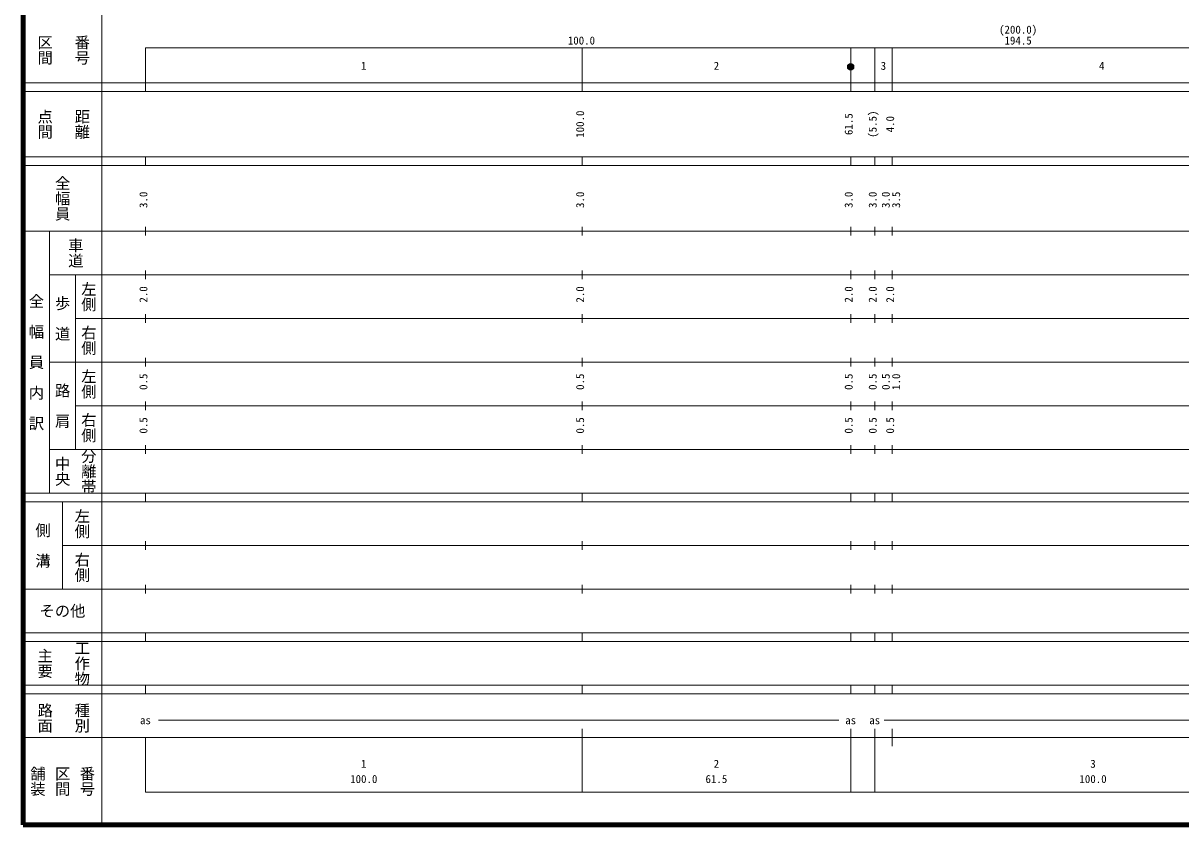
# Model space of a CAD drawing. Units: millimetres on the paper, enlarged 1000 times. Extents: x 40000 to 680000, y 20000 to 380000.
# Drawn here: x 40000 to 305110, y 20000 to 203642 of the extents above; entities that cross this region are included whole.
import ezdxf
from ezdxf.enums import TextEntityAlignment as Align

# ---------------------------------------------------------------- set-up
doc = ezdxf.new("R2010")
doc.units = ezdxf.units.MM
doc.header["$LTSCALE"] = 1000
doc.header["$PDMODE"] = 32
doc.header["$PDSIZE"] = 500
doc.layers.add('M-TTL', color=2, linetype='Continuous', lineweight=140)
doc.layers.add('M-TTL-BAND', color=7, linetype='Continuous', lineweight=13)
doc.styles.add('@ＭＳ ゴシック', font='')
doc.styles.add('ＭＳ ゴシック', font='')
doc.styles.get('@ＭＳ ゴシック').set_extended_font_data('@MS Gothic')
doc.styles.get('ＭＳ ゴシック').set_extended_font_data('MS Gothic')

msp = doc.modelspace()

# ---------------------------------------------------------------- linework, layer by layer
at = {"layer": 'M-TTL'}
for p, q in [((40000, 380000), (40000, 20000)), ((40000, 20000), (680000, 20000))]:
    msp.add_line(p, q, dxfattribs=at)
at = {"layer": 'M-TTL-BAND'}
for p, q in [((58000, 370000), (58000, 20000)), ((68000, 198000), (579000, 198000)), ((68000, 198000), (68000, 188000)), ((168000, 188000), (168000, 198000)), ((229500, 188000), (229500, 198000)), ((235000, 188000), (235000, 198000)), ((239000, 188000), (239000, 198000)), ((40000, 190000), (579000, 190000)), ((40000, 188000), (579000, 188000)), ((40000, 173000), (579000, 173000)), ((68000, 171000), (68000, 173000)), ((168000, 171000), (168000, 173000)), ((229500, 171000), (229500, 173000)), ((235000, 171000), (235000, 173000)), ((239000, 171000), (239000, 173000)), ((40000, 171000), (579000, 171000)), ((68000, 155000), (68000, 157000)), ((168000, 155000), (168000, 157000)), ((229500, 155000), (229500, 157000)), ((235000, 155000), (235000, 157000)), ((239000, 155000), (239000, 157000)), ((40000, 156000), (579000, 156000)), ((46000, 96000), (46000, 156000)), ((46000, 146000), (579000, 146000)), ((52000, 146000), (52000, 106000)), ((68000, 145000), (68000, 147000)), ((168000, 145000), (168000, 147000)), ((229500, 145000), (229500, 147000)), ((235000, 145000), (235000, 147000)), ((239000, 145000), (239000, 147000)), ((52000, 136000), (579000, 136000)), ((68000, 135000), (68000, 137000)), ((168000, 135000), (168000, 137000)), ((229500, 135000), (229500, 137000)), ((235000, 135000), (235000, 137000)), ((239000, 135000), (239000, 137000)), ((46000, 126000), (579000, 126000)), ((68000, 125000), (68000, 127000)), ((168000, 125000), (168000, 127000)), ((229500, 125000), (229500, 127000)), ((235000, 125000), (235000, 127000)), ((239000, 125000), (239000, 127000)), ((68000, 115000), (68000, 117000)), ((168000, 115000), (168000, 117000)), ((229500, 115000), (229500, 117000)), ((235000, 115000), (235000, 117000)), ((239000, 115000), (239000, 117000)), ((52000, 116000), (579000, 116000)), ((68000, 105000), (68000, 107000)), ((168000, 105000), (168000, 107000)), ((229500, 105000), (229500, 107000)), ((235000, 105000), (235000, 107000)), ((239000, 105000), (239000, 107000)), ((46000, 106000), (579000, 106000)), ((40000, 96000), (579000, 96000)), ((68000, 94000), (68000, 96000)), ((168000, 94000), (168000, 96000)), ((229500, 94000), (229500, 96000)), ((235000, 94000), (235000, 96000)), ((239000, 94000), (239000, 96000)), ((40000, 94000), (579000, 94000)), ((49000, 94000), (49000, 74000)), ((68000, 83000), (68000, 85000)), ((168000, 83000), (168000, 85000)), ((229500, 83000), (229500, 85000)), ((235000, 83000), (235000, 85000)), ((239000, 83000), (239000, 85000)), ((49000, 84000), (579000, 84000)), ((68000, 73000), (68000, 75000)), ((168000, 73000), (168000, 75000)), ((229500, 73000), (229500, 75000)), ((235000, 73000), (235000, 75000)), ((239000, 73000), (239000, 75000)), ((40000, 74000), (579000, 74000)), ((40000, 64000), (579000, 64000)), ((68000, 62000), (68000, 64000)), ((168000, 62000), (168000, 64000)), ((229500, 62000), (229500, 64000)), ((235000, 62000), (235000, 64000)), ((239000, 62000), (239000, 64000)), ((40000, 62000), (579000, 62000)), ((40000, 52000), (579000, 52000)), ((68000, 50000), (68000, 52000)), ((168000, 50000), (168000, 52000)), ((229500, 50000), (229500, 52000)), ((235000, 50000), (235000, 52000)), ((239000, 50000), (239000, 52000)), ((40000, 50000), (579000, 50000)), ((71000, 44000), (226825, 44000)), ((237146, 44000), (565576, 44000)), ((40000, 40000), (579000, 40000)), ((68000, 40000), (68000, 27500)), ((168000, 27500), (168000, 42000)), ((229500, 27500), (229500, 42000)), ((235000, 27500), (235000, 42000)), ((239000, 38000), (239000, 42000)), ((68000, 27500), (579000, 27500))]:
    msp.add_line(p, q, dxfattribs=at)
for radius in [750, 600, 450, 300, 150, 20]:
    msp.add_circle((229500, 193659), radius, dxfattribs=at)
msp.add_point((229500, 193659), dxfattribs=at)

# ---------------------------------------------------------------- texts
at = {"layer": 'M-TTL-BAND', "style": 'ＭＳ ゴシック'}
for s, p in [('(200.0)', (267844, 200695)), ('100.0', (167844, 198195)), ('194.5', (267844, 198195)), ('1', (118000, 192405)), ('2', (198750, 192405)), ('3', (237000, 192405)), ('4', (287000, 192405)), ('as', (68000, 42500)), ('as', (229500, 42500)), ('as', (235000, 42500)), ('1', (118000, 32523)), ('2', (198750, 32523)), ('3', (285000, 32523)), ('100.0', (118000, 29033)), ('61.5', (198750, 29033)), ('100.0', (285000, 29033))]:
    msp.add_text(s, height=1833, dxfattribs=at).set_placement(p, align=Align.BOTTOM_CENTER)
at = {"layer": 'M-TTL-BAND', "style": '@ＭＳ ゴシック'}
for s, p in [('区間', (45000, 197500)), ('番号', (53500, 197500)), ('点間', (45000, 180500)), ('距離', (53500, 180500)), ('全幅員', (49000, 163500)), ('車道', (52000, 151000)), ('左側', (55000, 141000)), ('全\u3000幅\u3000員\u3000内\u3000訳', (43000, 126000)), ('歩\u3000道', (49000, 136000)), ('右側', (55000, 131000)), ('左側', (55000, 121000)), ('路\u3000肩', (49000, 116000)), ('右側', (55000, 111000)), ('分離帯', (55000, 101000)), ('中央', (49000, 101000)), ('左側', (53500, 89000)), ('側\u3000溝', (44500, 84000)), ('右側', (53500, 79000)), ('工作物', (53500, 57000)), ('主要', (45000, 57000)), ('路面', (45000, 44500)), ('種別', (53500, 44500)), ('舗装', (43333, 30000)), ('区間', (49000, 30000)), ('番号', (54667, 30000))]:
    msp.add_text(s, height=2566, rotation=270, dxfattribs=at).set_placement(p, align=Align.MIDDLE_CENTER)
at = {"layer": 'M-TTL-BAND', "style": 'ＭＳ ゴシック'}
for s, p in [('100.0', (169000, 180500)), ('(5.5)', (236000, 180500)), ('61.5', (230500, 180500)), ('4.0', (240000, 180500)), ('3.0', (69000, 163174)), ('3.0', (169000, 163174)), ('3.0', (230500, 163174)), ('3.0', (236000, 163174)), ('3.0', (239000, 163174)), ('3.5', (241370, 163174)), ('2.0', (69000, 141500)), ('2.0', (169000, 141500)), ('2.0', (230500, 141500)), ('2.0', (236000, 141500)), ('2.0', (240000, 141500)), ('0.5', (69000, 121500)), ('0.5', (169000, 121500)), ('0.5', (230500, 121500)), ('0.5', (236000, 121500)), ('0.5', (239000, 121500)), ('1.0', (241370, 121500)), ('0.5', (69000, 111500)), ('0.5', (169000, 111500)), ('0.5', (230500, 111500)), ('0.5', (236000, 111500)), ('0.5', (240000, 111500))]:
    msp.add_text(s, height=1833, rotation=90, dxfattribs=at).set_placement(p, align=Align.BOTTOM_CENTER)
msp.add_text('その他', height=2566, dxfattribs=at).set_placement((49000, 69000), align=Align.MIDDLE_CENTER)

doc.saveas('drawing.dxf')
